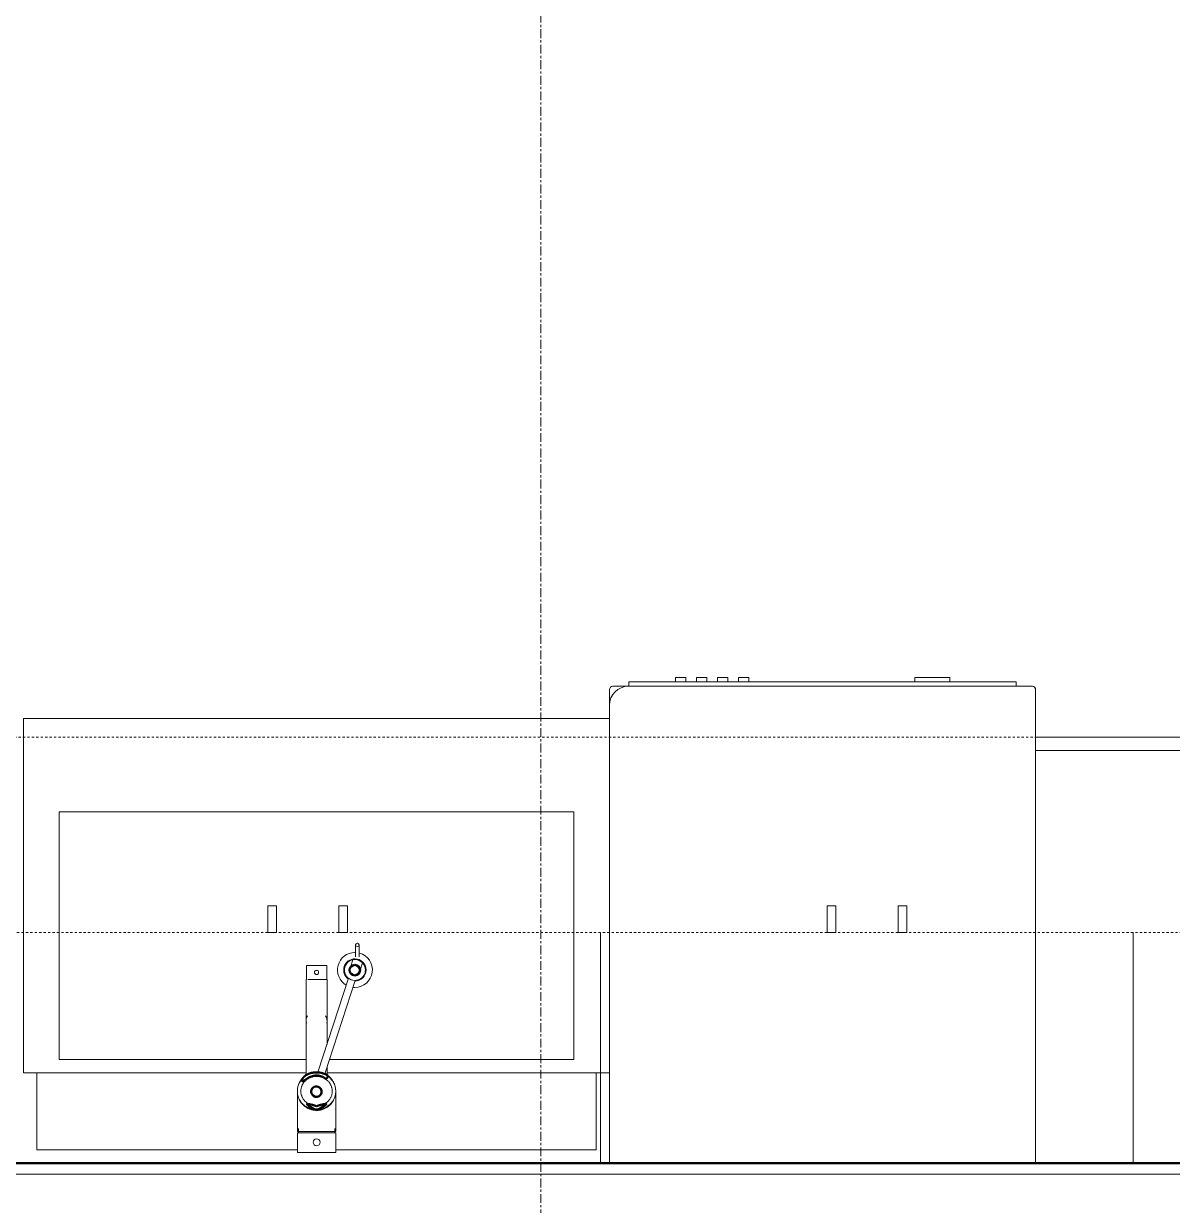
# Model space of a CAD drawing. Header units: inches. Extents: x -4266 to -1814, y 9706 to 12441.
# Drawn here: x -2856.5 to -2791.7, y 10648 to 10714.6 of the extents above; entities that cross this region are included whole.
import ezdxf

# ---------------------------------------------------------------- set-up
doc = ezdxf.new("R2010")
doc.units = ezdxf.units.IN
doc.header["$MEASUREMENT"] = 0
doc.linetypes.add('Dash', pattern=[0.25, 0.125, -0.125])
doc.linetypes.add('Grid Line 1_2_', pattern=[0.875, 0.5, -0.125, 0.125, -0.125])
for name, color, linetype, lineweight in [('A-GENM-2', 7, 'Continuous', 9), ('A-GENM-3', 250, 'Continuous', 50), ('A-WALL-3', 250, 'Continuous', 50), ('A-WALL-4', 10, 'Continuous', 13), ('P-SANR-FIXT-2', 7, 'Continuous', 9), ('Q-CASE-2', 7, 'Continuous', 9), ('Q-CASE-4', 7, 'Dash', 9), ('Q-CASE-HDLN-1', 7, 'Dash', 9), ('Q-SPCQ-2', 7, 'Continuous', 9), ('S-GRID-1', 1, 'Grid Line 1_2_', 9)]:
    doc.layers.add(name, color=color, linetype=linetype, lineweight=lineweight)

msp = doc.modelspace()

# ---------------------------------------------------------------- linework, layer by layer
at = {"layer": 'A-GENM-2'}
for p, q in [((-2837.74903, 10662.71477), (-2837.74903, 10662.04963)), ((-2837.55218, 10662.04963), (-2837.55218, 10662.71477)), ((-2840.52101, 10661.55766), (-2840.52101, 10660.77026)), ((-2840.52101, 10661.55766), (-2839.37927, 10661.55766)), ((-2839.37927, 10660.77026), (-2839.37927, 10661.55766)), ((-2838.04038, 10661.45903), (-2837.907, 10661.88165)), ((-2837.35795, 10661.70455), (-2837.49024, 10661.2854)), ((-2837.49024, 10661.2854), (-2837.54214, 10661.30178)), ((-2840.54069, 10660.77026), (-2840.54069, 10655.37091)), ((-2840.54069, 10660.77026), (-2840.52057, 10660.77026)), ((-2840.44696, 10660.77026), (-2840.36772, 10660.77026)), ((-2840.3551, 10660.77026), (-2840.24542, 10660.77026)), ((-2840.23611, 10660.77026), (-2840.10299, 10660.77026)), ((-2840.10323, 10660.77026), (-2840.23557, 10660.77026)), ((-2840.098, 10660.77026), (-2839.80228, 10660.77026)), ((-2839.80239, 10660.77026), (-2840.09789, 10660.77026)), ((-2838.14866, 10660.83791), (-2839.86907, 10655.54305)), ((-2839.79729, 10660.77026), (-2839.66416, 10660.77026)), ((-2839.66471, 10660.77026), (-2839.79705, 10660.77026)), ((-2839.65486, 10660.77026), (-2839.54518, 10660.77026)), ((-2839.53256, 10660.77026), (-2839.35959, 10660.77026)), ((-2839.4881, 10655.44152), (-2837.77491, 10660.71416)), ((-2839.35959, 10657.10282), (-2839.35959, 10660.77026)), ((-2840.54069, 10659.36298), (-2840.54069, 10658.44585)), ((-2839.35959, 10658.44585), (-2839.35959, 10659.36298)), ((-2839.35959, 10655.37091), (-2839.35959, 10655.83702)), ((-2841.03282, 10654.43384), (-2841.03282, 10652.20727)), ((-2838.86746, 10652.20727), (-2838.86746, 10654.47104)), ((-2838.86746, 10652.20727), (-2841.03282, 10652.20727)), ((-2840.97376, 10652.36961), (-2840.97376, 10652.12911)), ((-2838.92652, 10652.12911), (-2838.92652, 10652.36961)), ((-2841.03282, 10652.12911), (-2841.03282, 10651.02616)), ((-2841.03282, 10652.12911), (-2838.86746, 10652.12911)), ((-2838.86746, 10651.02616), (-2838.86746, 10652.12911)), ((-2838.86746, 10651.02616), (-2841.03282, 10651.02616))]:
    msp.add_line(p, q, dxfattribs=at)
at = {"layer": 'A-GENM-2', "flags": 128}
for points in [[(-2839.95014, 10655.54148), (-2839.99322, 10655.54067), (-2840.03624, 10655.53822), (-2840.07912, 10655.53415), (-2840.1218, 10655.52847), (-2840.16421, 10655.52117), (-2840.20629, 10655.51227), (-2840.24797, 10655.50179), (-2840.28918, 10655.48974), (-2840.32987, 10655.47613), (-2840.36996, 10655.46099), (-2840.4094, 10655.44433), (-2840.44812, 10655.4262), (-2840.45701, 10655.42177)], [(-2839.95014, 10655.55372), (-2839.99344, 10655.55286), (-2840.03666, 10655.55026), (-2840.07975, 10655.54594), (-2840.12263, 10655.53989), (-2840.16523, 10655.53214), (-2840.20749, 10655.52269), (-2840.24934, 10655.51156), (-2840.29071, 10655.49876), (-2840.33154, 10655.48432), (-2840.37175, 10655.46826)], [(-2839.95014, 10655.55372), (-2839.99344, 10655.55286), (-2840.03666, 10655.55026), (-2840.07975, 10655.54594), (-2840.12263, 10655.53989), (-2840.16523, 10655.53214), (-2840.20749, 10655.52269), (-2840.24934, 10655.51156), (-2840.29071, 10655.49876), (-2840.33154, 10655.48432), (-2840.37175, 10655.46826)], [(-2839.95014, 10655.55372), (-2839.99344, 10655.55286), (-2840.03666, 10655.55026), (-2840.07975, 10655.54594), (-2840.12263, 10655.53989), (-2840.16523, 10655.53214), (-2840.20749, 10655.52269), (-2840.24934, 10655.51156), (-2840.29071, 10655.49876), (-2840.33154, 10655.48432), (-2840.37175, 10655.46826)], [(-2839.95014, 10655.55372), (-2839.99344, 10655.55286), (-2840.03666, 10655.55026), (-2840.07975, 10655.54594), (-2840.12263, 10655.53989), (-2840.16523, 10655.53214), (-2840.20749, 10655.52269), (-2840.24934, 10655.51156), (-2840.29071, 10655.49876), (-2840.33154, 10655.48432), (-2840.37175, 10655.46826)], [(-2839.95014, 10655.55372), (-2839.99344, 10655.55286), (-2840.03666, 10655.55026), (-2840.07975, 10655.54594), (-2840.12263, 10655.53989), (-2840.16523, 10655.53214), (-2840.20749, 10655.52269), (-2840.24934, 10655.51156), (-2840.29071, 10655.49876), (-2840.33154, 10655.48432), (-2840.37175, 10655.46826)], [(-2839.95014, 10655.55372), (-2839.99344, 10655.55286), (-2840.03666, 10655.55026), (-2840.07975, 10655.54594), (-2840.12263, 10655.53989), (-2840.16523, 10655.53214), (-2840.20749, 10655.52269), (-2840.24934, 10655.51156), (-2840.29071, 10655.49876), (-2840.33154, 10655.48432), (-2840.37175, 10655.46826)], [(-2839.50709, 10655.45892), (-2839.54695, 10655.47585), (-2839.58746, 10655.49117), (-2839.62854, 10655.50486), (-2839.67014, 10655.51689), (-2839.71218, 10655.52725), (-2839.75461, 10655.53592), (-2839.79735, 10655.54289), (-2839.84034, 10655.54814), (-2839.8835, 10655.55167), (-2839.92676, 10655.55347), (-2839.95014, 10655.55372)], [(-2839.50709, 10655.45892), (-2839.54695, 10655.47585), (-2839.58746, 10655.49117), (-2839.62854, 10655.50486), (-2839.67014, 10655.51689), (-2839.71218, 10655.52725), (-2839.75461, 10655.53592), (-2839.79735, 10655.54289), (-2839.84034, 10655.54814), (-2839.8835, 10655.55167), (-2839.92676, 10655.55347), (-2839.95014, 10655.55372)], [(-2839.50709, 10655.45892), (-2839.54695, 10655.47585), (-2839.58746, 10655.49117), (-2839.62854, 10655.50486), (-2839.67014, 10655.51689), (-2839.71218, 10655.52725), (-2839.75461, 10655.53592), (-2839.79735, 10655.54289), (-2839.84034, 10655.54814), (-2839.8835, 10655.55167), (-2839.92676, 10655.55347), (-2839.95014, 10655.55372)], [(-2839.50709, 10655.45892), (-2839.54695, 10655.47585), (-2839.58746, 10655.49117), (-2839.62854, 10655.50486), (-2839.67014, 10655.51689), (-2839.71218, 10655.52725), (-2839.75461, 10655.53592), (-2839.79735, 10655.54289), (-2839.84034, 10655.54814), (-2839.8835, 10655.55167), (-2839.92676, 10655.55347), (-2839.95014, 10655.55372)], [(-2839.50709, 10655.45892), (-2839.54695, 10655.47585), (-2839.58746, 10655.49117), (-2839.62854, 10655.50486), (-2839.67014, 10655.51689), (-2839.71218, 10655.52725), (-2839.75461, 10655.53592), (-2839.79735, 10655.54289), (-2839.84034, 10655.54814), (-2839.8835, 10655.55167), (-2839.92676, 10655.55347), (-2839.95014, 10655.55372)], [(-2839.50709, 10655.45892), (-2839.54695, 10655.47585), (-2839.58746, 10655.49117), (-2839.62854, 10655.50486), (-2839.67014, 10655.51689), (-2839.71218, 10655.52725), (-2839.75461, 10655.53592), (-2839.79735, 10655.54289), (-2839.84034, 10655.54814), (-2839.8835, 10655.55167), (-2839.92676, 10655.55347), (-2839.95014, 10655.55372)], [(-2839.44312, 10655.42169), (-2839.48166, 10655.44018), (-2839.52093, 10655.45718), (-2839.56087, 10655.47268), (-2839.60143, 10655.48666), (-2839.64252, 10655.49908), (-2839.6841, 10655.50994), (-2839.72609, 10655.51921), (-2839.76843, 10655.52689), (-2839.81105, 10655.53296), (-2839.85389, 10655.53741), (-2839.89688, 10655.54024), (-2839.93995, 10655.54144), (-2839.95014, 10655.54148)], [(-2840.75449, 10655.15992), (-2840.78284, 10655.12878), (-2840.80987, 10655.09657), (-2840.83553, 10655.06335), (-2840.85978, 10655.02916), (-2840.88258, 10654.99406), (-2840.90389, 10654.95811), (-2840.92368, 10654.92135), (-2840.9419, 10654.88386), (-2840.95853, 10654.8457), (-2840.97354, 10654.80691), (-2840.98691, 10654.76757), (-2840.9986, 10654.72774), (-2841.0086, 10654.68749), (-2841.0169, 10654.64688), (-2841.02347, 10654.60598), (-2841.02831, 10654.56486), (-2841.03141, 10654.52358), (-2841.03275, 10654.48222), (-2841.03282, 10654.47104)], [(-2840.69602, 10655.25581), (-2840.7268, 10655.22535), (-2840.75635, 10655.19369), (-2840.7846, 10655.16087), (-2840.81152, 10655.12695), (-2840.83706, 10655.09198), (-2840.86118, 10655.05602), (-2840.88384, 10655.01912), (-2840.90502, 10654.98134), (-2840.92466, 10654.94275), (-2840.94274, 10654.9034), (-2840.95924, 10654.86336)], [(-2840.69602, 10655.25581), (-2840.7268, 10655.22535), (-2840.75635, 10655.19369), (-2840.7846, 10655.16087), (-2840.81152, 10655.12695), (-2840.83706, 10655.09198), (-2840.86118, 10655.05602), (-2840.88384, 10655.01912), (-2840.90502, 10654.98134), (-2840.92466, 10654.94275), (-2840.94274, 10654.9034), (-2840.95924, 10654.86336)], [(-2840.69602, 10655.25581), (-2840.7268, 10655.22535), (-2840.75635, 10655.19369), (-2840.7846, 10655.16087), (-2840.81152, 10655.12695), (-2840.83706, 10655.09198), (-2840.86118, 10655.05602), (-2840.88384, 10655.01912), (-2840.90502, 10654.98134), (-2840.92466, 10654.94275), (-2840.94274, 10654.9034), (-2840.95924, 10654.86336)], [(-2840.69602, 10655.25581), (-2840.7268, 10655.22535), (-2840.75635, 10655.19369), (-2840.7846, 10655.16087), (-2840.81152, 10655.12695), (-2840.83706, 10655.09198), (-2840.86118, 10655.05602), (-2840.88384, 10655.01912), (-2840.90502, 10654.98134), (-2840.92466, 10654.94275), (-2840.94274, 10654.9034), (-2840.95924, 10654.86336)], [(-2840.69602, 10655.25581), (-2840.7268, 10655.22535), (-2840.75635, 10655.19369), (-2840.7846, 10655.16087), (-2840.81152, 10655.12695), (-2840.83706, 10655.09198), (-2840.86118, 10655.05602), (-2840.88384, 10655.01912), (-2840.90502, 10654.98134), (-2840.92466, 10654.94275), (-2840.94274, 10654.9034), (-2840.95924, 10654.86336)], [(-2840.69602, 10655.25581), (-2840.7268, 10655.22535), (-2840.75635, 10655.19369), (-2840.7846, 10655.16087), (-2840.81152, 10655.12695), (-2840.83706, 10655.09198), (-2840.86118, 10655.05602), (-2840.88384, 10655.01912), (-2840.90502, 10654.98134), (-2840.92466, 10654.94275), (-2840.94274, 10654.9034), (-2840.95924, 10654.86336)], [(-2840.83597, 10654.47104), (-2840.83527, 10654.5041), (-2840.83317, 10654.5371), (-2840.82968, 10654.57), (-2840.8248, 10654.60275), (-2840.81853, 10654.6353), (-2840.8109, 10654.6676), (-2840.80189, 10654.69959), (-2840.79154, 10654.73123), (-2840.77985, 10654.76248), (-2840.76684, 10654.79327), (-2840.75254, 10654.82357), (-2840.73695, 10654.85332), (-2840.7201, 10654.88247), (-2840.70202, 10654.91099), (-2840.68274, 10654.93882), (-2840.66228, 10654.96592), (-2840.64067, 10654.99224), (-2840.61795, 10655.01775), (-2840.59415, 10655.0424), (-2840.5693, 10655.06614), (-2840.54345, 10655.08895), (-2840.51664, 10655.11077), (-2840.48891, 10655.13158), (-2840.4603, 10655.15134), (-2840.43085, 10655.17001), (-2840.40062, 10655.18756), (-2840.36966, 10655.20397), (-2840.338, 10655.21921), (-2840.30571, 10655.23324), (-2840.27283, 10655.24605), (-2840.23942, 10655.2576), (-2840.20554, 10655.2679), (-2840.17124, 10655.2769), (-2840.13657, 10655.2846), (-2840.10159, 10655.29099), (-2840.06636, 10655.29605), (-2840.03094, 10655.29978), (-2839.99539, 10655.30216), (-2839.95976, 10655.3032), (-2839.95014, 10655.30325)], [(-2840.41129, 10655.4506), (-2840.4501, 10655.43137), (-2840.4881, 10655.41061), (-2840.52524, 10655.38835), (-2840.56147, 10655.36462)], [(-2840.41129, 10655.4506), (-2840.4501, 10655.43137), (-2840.4881, 10655.41061), (-2840.52524, 10655.38835), (-2840.56147, 10655.36462)], [(-2840.41129, 10655.4506), (-2840.4501, 10655.43137), (-2840.4881, 10655.41061), (-2840.52524, 10655.38835), (-2840.56147, 10655.36462)], [(-2840.41129, 10655.4506), (-2840.4501, 10655.43137), (-2840.4881, 10655.41061), (-2840.52524, 10655.38835), (-2840.56147, 10655.36462)], [(-2840.41129, 10655.4506), (-2840.4501, 10655.43137), (-2840.4881, 10655.41061), (-2840.52524, 10655.38835), (-2840.56147, 10655.36462)], [(-2840.41129, 10655.4506), (-2840.4501, 10655.43137), (-2840.4881, 10655.41061), (-2840.52524, 10655.38835), (-2840.56147, 10655.36462)], [(-2840.36864, 10655.24587), (-2840.33697, 10655.26106), (-2840.30465, 10655.27505), (-2840.27176, 10655.28782), (-2840.23834, 10655.29934), (-2840.20444, 10655.30959), (-2840.17012, 10655.31855), (-2840.13544, 10655.32621), (-2840.10045, 10655.33256), (-2840.06522, 10655.33758), (-2840.02979, 10655.34126), (-2839.99424, 10655.3436), (-2839.95861, 10655.34459), (-2839.95014, 10655.34463)], [(-2839.95014, 10655.34463), (-2839.9145, 10655.34396), (-2839.87892, 10655.34194), (-2839.84346, 10655.33857), (-2839.80818, 10655.33387), (-2839.77313, 10655.32784), (-2839.73837, 10655.32049), (-2839.70396, 10655.31184), (-2839.66996, 10655.30189), (-2839.63641, 10655.29067), (-2839.60339, 10655.2782), (-2839.57093, 10655.2645), (-2839.5391, 10655.24958), (-2839.50794, 10655.23349), (-2839.47751, 10655.21624), (-2839.45352, 10655.2015)], [(-2839.95014, 10655.30325), (-2839.9145, 10655.30257), (-2839.87892, 10655.30055), (-2839.84346, 10655.29719), (-2839.80818, 10655.29249), (-2839.77313, 10655.28646), (-2839.73837, 10655.27911), (-2839.70396, 10655.27045), (-2839.66996, 10655.26051), (-2839.63641, 10655.24929), (-2839.60339, 10655.23682), (-2839.57093, 10655.22311), (-2839.5391, 10655.2082), (-2839.50794, 10655.19211), (-2839.47751, 10655.17486), (-2839.44785, 10655.15648), (-2839.41901, 10655.13702), (-2839.39103, 10655.11649), (-2839.36397, 10655.09493), (-2839.33786, 10655.07239), (-2839.31274, 10655.0489), (-2839.28865, 10655.02449), (-2839.26564, 10654.99921), (-2839.24372, 10654.9731), (-2839.22295, 10654.94621), (-2839.20334, 10654.91857), (-2839.18494, 10654.89023), (-2839.16776, 10654.86125), (-2839.15183, 10654.83165), (-2839.13717, 10654.8015), (-2839.12381, 10654.77084), (-2839.11176, 10654.73971), (-2839.10105, 10654.70817), (-2839.09168, 10654.67626), (-2839.08367, 10654.64404), (-2839.07704, 10654.61156), (-2839.07178, 10654.57886), (-2839.06791, 10654.54599), (-2839.06544, 10654.51301), (-2839.06436, 10654.47997), (-2839.06431, 10654.47104)], [(-2838.86746, 10654.47104), (-2838.86834, 10654.51242), (-2838.87096, 10654.55373), (-2838.87533, 10654.5949), (-2838.88144, 10654.63587), (-2838.88927, 10654.67656), (-2838.89881, 10654.71692), (-2838.91005, 10654.75687), (-2838.92297, 10654.79634), (-2838.93754, 10654.83529), (-2838.95373, 10654.87363), (-2838.97153, 10654.91131), (-2838.99089, 10654.94826), (-2839.01179, 10654.98444), (-2839.0342, 10655.01977), (-2839.05806, 10655.05421), (-2839.08335, 10655.0877), (-2839.11001, 10655.12019), (-2839.13801, 10655.15162), (-2839.1673, 10655.18195), (-2839.19783, 10655.21113), (-2839.22955, 10655.23912), (-2839.26241, 10655.26586), (-2839.29635, 10655.29133), (-2839.33132, 10655.31548)], [(-2838.90133, 10654.20235), (-2838.89143, 10654.24451), (-2838.88322, 10654.28703), (-2838.87671, 10654.32984), (-2838.87192, 10654.37288), (-2838.86886, 10654.41607), (-2838.86753, 10654.45936), (-2838.86792, 10654.50266), (-2838.87005, 10654.54591), (-2838.87391, 10654.58904), (-2838.87949, 10654.63199), (-2838.88678, 10654.67467), (-2838.89578, 10654.71703), (-2838.90646, 10654.759), (-2838.91881, 10654.8005), (-2838.93281, 10654.84148), (-2838.94843, 10654.88187), (-2838.96566, 10654.9216), (-2838.98447, 10654.96061), (-2839.00482, 10654.99883), (-2839.02668, 10655.03621), (-2839.05002, 10655.07269), (-2839.0748, 10655.1082), (-2839.10098, 10655.1427), (-2839.12852, 10655.17612), (-2839.15737, 10655.20841), (-2839.18749, 10655.23952), (-2839.21883, 10655.2694), (-2839.25134, 10655.29801), (-2839.28497, 10655.32529)], [(-2838.93281, 10654.84148), (-2838.94843, 10654.88187), (-2838.96566, 10654.9216), (-2838.98447, 10654.96061), (-2839.00482, 10654.99883), (-2839.02668, 10655.03621), (-2839.05002, 10655.07269), (-2839.0748, 10655.1082), (-2839.10098, 10655.1427), (-2839.12852, 10655.17612), (-2839.15737, 10655.20841), (-2839.18749, 10655.23952), (-2839.21883, 10655.2694), (-2839.25134, 10655.29801), (-2839.28497, 10655.32529)], [(-2838.93281, 10654.84148), (-2838.94843, 10654.88187), (-2838.96566, 10654.9216), (-2838.98447, 10654.96061), (-2839.00482, 10654.99883), (-2839.02668, 10655.03621), (-2839.05002, 10655.07269), (-2839.0748, 10655.1082), (-2839.10098, 10655.1427), (-2839.12852, 10655.17612), (-2839.15737, 10655.20841), (-2839.18749, 10655.23952), (-2839.21883, 10655.2694), (-2839.25134, 10655.29801), (-2839.28497, 10655.32529)], [(-2838.93281, 10654.84148), (-2838.94843, 10654.88187), (-2838.96566, 10654.9216), (-2838.98447, 10654.96061), (-2839.00482, 10654.99883), (-2839.02668, 10655.03621), (-2839.05002, 10655.07269), (-2839.0748, 10655.1082), (-2839.10098, 10655.1427), (-2839.12852, 10655.17612), (-2839.15737, 10655.20841), (-2839.18749, 10655.23952), (-2839.21883, 10655.2694), (-2839.25134, 10655.29801), (-2839.28497, 10655.32529)], [(-2838.93281, 10654.84148), (-2838.94843, 10654.88187), (-2838.96566, 10654.9216), (-2838.98447, 10654.96061), (-2839.00482, 10654.99883), (-2839.02668, 10655.03621), (-2839.05002, 10655.07269), (-2839.0748, 10655.1082), (-2839.10098, 10655.1427), (-2839.12852, 10655.17612), (-2839.15737, 10655.20841), (-2839.18749, 10655.23952), (-2839.21883, 10655.2694), (-2839.25134, 10655.29801), (-2839.28497, 10655.32529)], [(-2838.93281, 10654.84148), (-2838.94843, 10654.88187), (-2838.96566, 10654.9216), (-2838.98447, 10654.96061), (-2839.00482, 10654.99883), (-2839.02668, 10655.03621), (-2839.05002, 10655.07269), (-2839.0748, 10655.1082), (-2839.10098, 10655.1427), (-2839.12852, 10655.17612), (-2839.15737, 10655.20841), (-2839.18749, 10655.23952), (-2839.21883, 10655.2694), (-2839.25134, 10655.29801), (-2839.28497, 10655.32529)], [(-2841.03282, 10654.47104), (-2841.03194, 10654.42967), (-2841.02932, 10654.38836), (-2841.02495, 10654.34719), (-2841.01884, 10654.30622), (-2841.01101, 10654.26553), (-2841.00147, 10654.22517), (-2840.99023, 10654.18522), (-2840.97731, 10654.14575), (-2840.96274, 10654.1068), (-2840.94655, 10654.06846), (-2840.92875, 10654.03078), (-2840.90939, 10653.99383), (-2840.88848, 10653.95765), (-2840.86608, 10653.92232), (-2840.84222, 10653.88788), (-2840.81693, 10653.85439), (-2840.79027, 10653.8219), (-2840.76227, 10653.79047), (-2840.73298, 10653.76014), (-2840.70245, 10653.73096), (-2840.67073, 10653.70297), (-2840.63787, 10653.67623), (-2840.60393, 10653.65076), (-2840.56896, 10653.62661), (-2840.53301, 10653.60381), (-2840.49615, 10653.58241), (-2840.45843, 10653.56242), (-2840.41992, 10653.54389), (-2840.38067, 10653.52683), (-2840.34075, 10653.51128), (-2840.30022, 10653.49726), (-2840.25914, 10653.48478), (-2840.21758, 10653.47387), (-2840.1756, 10653.46455), (-2840.13327, 10653.45682), (-2840.09066, 10653.45069), (-2840.04783, 10653.44619), (-2840.00484, 10653.44331), (-2839.96177, 10653.44205), (-2839.95014, 10653.44199)], [(-2840.97412, 10654.82269), (-2840.98736, 10654.78146), (-2840.99895, 10654.73974), (-2841.00885, 10654.69758), (-2841.01706, 10654.65506), (-2841.02357, 10654.61225), (-2841.02836, 10654.56921), (-2841.03142, 10654.52602), (-2841.03275, 10654.48273), (-2841.03236, 10654.43943), (-2841.03023, 10654.39618), (-2841.02637, 10654.35305), (-2841.02079, 10654.3101), (-2841.0135, 10654.26742), (-2841.0045, 10654.22506), (-2840.99382, 10654.18309)], [(-2840.98736, 10654.78146), (-2840.99895, 10654.73974), (-2841.00885, 10654.69758), (-2841.01706, 10654.65506), (-2841.02357, 10654.61225), (-2841.02836, 10654.56921), (-2841.03142, 10654.52602), (-2841.03275, 10654.48273), (-2841.03236, 10654.43943), (-2841.03023, 10654.39618), (-2841.02637, 10654.35305), (-2841.02079, 10654.3101), (-2841.0135, 10654.26742), (-2841.0045, 10654.22506), (-2840.99382, 10654.18309)], [(-2840.98736, 10654.78146), (-2840.99895, 10654.73974), (-2841.00885, 10654.69758), (-2841.01706, 10654.65506), (-2841.02357, 10654.61225), (-2841.02836, 10654.56921), (-2841.03142, 10654.52602), (-2841.03275, 10654.48273), (-2841.03236, 10654.43943), (-2841.03023, 10654.39618), (-2841.02637, 10654.35305), (-2841.02079, 10654.3101), (-2841.0135, 10654.26742), (-2841.0045, 10654.22506), (-2840.99382, 10654.18309)], [(-2840.98736, 10654.78146), (-2840.99895, 10654.73974), (-2841.00885, 10654.69758), (-2841.01706, 10654.65506), (-2841.02357, 10654.61225), (-2841.02836, 10654.56921), (-2841.03142, 10654.52602), (-2841.03275, 10654.48273), (-2841.03236, 10654.43943), (-2841.03023, 10654.39618), (-2841.02637, 10654.35305), (-2841.02079, 10654.3101), (-2841.0135, 10654.26742), (-2841.0045, 10654.22506), (-2840.99382, 10654.18309)], [(-2840.98736, 10654.78146), (-2840.99895, 10654.73974), (-2841.00885, 10654.69758), (-2841.01706, 10654.65506), (-2841.02357, 10654.61225), (-2841.02836, 10654.56921), (-2841.03142, 10654.52602), (-2841.03275, 10654.48273), (-2841.03236, 10654.43943), (-2841.03023, 10654.39618), (-2841.02637, 10654.35305), (-2841.02079, 10654.3101), (-2841.0135, 10654.26742), (-2841.0045, 10654.22506), (-2840.99382, 10654.18309)], [(-2840.98736, 10654.78146), (-2840.99895, 10654.73974), (-2841.00885, 10654.69758), (-2841.01706, 10654.65506), (-2841.02357, 10654.61225), (-2841.02836, 10654.56921), (-2841.03142, 10654.52602), (-2841.03275, 10654.48273), (-2841.03236, 10654.43943), (-2841.03023, 10654.39618), (-2841.02637, 10654.35305), (-2841.02079, 10654.3101), (-2841.0135, 10654.26742), (-2841.0045, 10654.22506), (-2840.99382, 10654.18309)], [(-2839.95014, 10653.63884), (-2839.98578, 10653.63952), (-2840.02136, 10653.64154), (-2840.05682, 10653.6449), (-2840.0921, 10653.6496), (-2840.12715, 10653.65563), (-2840.16191, 10653.66298), (-2840.19632, 10653.67164), (-2840.23032, 10653.68158), (-2840.26386, 10653.6928), (-2840.29689, 10653.70527), (-2840.32935, 10653.71898), (-2840.36118, 10653.73389), (-2840.39234, 10653.74998), (-2840.42277, 10653.76723), (-2840.45243, 10653.78561), (-2840.48127, 10653.80507), (-2840.50925, 10653.8256), (-2840.53631, 10653.84716), (-2840.56242, 10653.8697), (-2840.58754, 10653.89319), (-2840.61163, 10653.9176), (-2840.63464, 10653.94288), (-2840.65655, 10653.96899), (-2840.67733, 10653.99588), (-2840.69693, 10654.02352), (-2840.71534, 10654.05185), (-2840.73252, 10654.08084), (-2840.74845, 10654.11044), (-2840.76311, 10654.14059), (-2840.77647, 10654.17125), (-2840.78852, 10654.20238), (-2840.79923, 10654.23392), (-2840.8086, 10654.26583), (-2840.81661, 10654.29805), (-2840.82324, 10654.33053), (-2840.8285, 10654.36323), (-2840.83237, 10654.3961), (-2840.83484, 10654.42908), (-2840.83592, 10654.46212), (-2840.83597, 10654.47104)], [(-2839.95014, 10653.44199), (-2839.90706, 10653.44281), (-2839.86404, 10653.44525), (-2839.82116, 10653.44932), (-2839.77848, 10653.455), (-2839.73607, 10653.4623), (-2839.69399, 10653.4712), (-2839.65231, 10653.48168), (-2839.6111, 10653.49374), (-2839.57041, 10653.50734), (-2839.53032, 10653.52249), (-2839.49088, 10653.53914), (-2839.45216, 10653.55728), (-2839.41423, 10653.57687), (-2839.37713, 10653.5979), (-2839.34093, 10653.62032), (-2839.30569, 10653.64411), (-2839.27147, 10653.66922), (-2839.23831, 10653.69563), (-2839.20628, 10653.72328), (-2839.17542, 10653.75215), (-2839.14579, 10653.78217), (-2839.11744, 10653.81331), (-2839.09041, 10653.84552), (-2839.06475, 10653.87874), (-2839.0405, 10653.91293), (-2839.0177, 10653.94803), (-2838.99639, 10653.98398), (-2838.9766, 10654.02074), (-2838.95838, 10654.05823), (-2838.94175, 10654.09639), (-2838.92674, 10654.13518), (-2838.91337, 10654.17452), (-2838.90168, 10654.21435), (-2838.89168, 10654.2546), (-2838.88338, 10654.29521), (-2838.87681, 10654.33611), (-2838.87197, 10654.37723), (-2838.86887, 10654.41851), (-2838.86753, 10654.45987), (-2838.86746, 10654.47104)], [(-2839.06431, 10654.47104), (-2839.06501, 10654.43799), (-2839.06711, 10654.40499), (-2839.0706, 10654.37209), (-2839.07548, 10654.33934), (-2839.08175, 10654.30679), (-2839.08938, 10654.27449), (-2839.09839, 10654.2425), (-2839.10874, 10654.21086), (-2839.12043, 10654.17961), (-2839.13343, 10654.14882), (-2839.14774, 10654.11852), (-2839.16333, 10654.08877), (-2839.18018, 10654.05962), (-2839.19826, 10654.0311), (-2839.21754, 10654.00327), (-2839.238, 10653.97617), (-2839.25961, 10653.94985), (-2839.28233, 10653.92434), (-2839.30613, 10653.89969), (-2839.33098, 10653.87595), (-2839.35682, 10653.85314), (-2839.38364, 10653.83132), (-2839.41137, 10653.81051), (-2839.43998, 10653.79075), (-2839.46942, 10653.77208), (-2839.49965, 10653.75453), (-2839.53062, 10653.73812), (-2839.56228, 10653.72288), (-2839.59457, 10653.70885), (-2839.62745, 10653.69604), (-2839.66086, 10653.68449), (-2839.69474, 10653.67419), (-2839.72904, 10653.66519), (-2839.76371, 10653.65749), (-2839.79869, 10653.6511), (-2839.83392, 10653.64604), (-2839.86934, 10653.64231), (-2839.90489, 10653.63993), (-2839.94052, 10653.63889), (-2839.95014, 10653.63884)], [(-2838.90133, 10654.20235), (-2838.89143, 10654.24451), (-2838.88322, 10654.28703), (-2838.87671, 10654.32984), (-2838.87192, 10654.37288), (-2838.86886, 10654.41607), (-2838.86753, 10654.45936), (-2838.86792, 10654.50266), (-2838.87005, 10654.54591), (-2838.87391, 10654.58904), (-2838.87949, 10654.63199), (-2838.88678, 10654.67467), (-2838.89578, 10654.71703), (-2838.90646, 10654.759), (-2838.91881, 10654.8005)], [(-2838.90133, 10654.20235), (-2838.89143, 10654.24451), (-2838.88322, 10654.28703), (-2838.87671, 10654.32984), (-2838.87192, 10654.37288), (-2838.86886, 10654.41607), (-2838.86753, 10654.45936), (-2838.86792, 10654.50266), (-2838.87005, 10654.54591), (-2838.87391, 10654.58904), (-2838.87949, 10654.63199), (-2838.88678, 10654.67467), (-2838.89578, 10654.71703), (-2838.90646, 10654.759), (-2838.91881, 10654.8005)], [(-2838.90133, 10654.20235), (-2838.89143, 10654.24451), (-2838.88322, 10654.28703), (-2838.87671, 10654.32984), (-2838.87192, 10654.37288), (-2838.86886, 10654.41607), (-2838.86753, 10654.45936), (-2838.86792, 10654.50266), (-2838.87005, 10654.54591), (-2838.87391, 10654.58904), (-2838.87949, 10654.63199), (-2838.88678, 10654.67467), (-2838.89578, 10654.71703), (-2838.90646, 10654.759), (-2838.91881, 10654.8005)], [(-2838.90133, 10654.20235), (-2838.89143, 10654.24451), (-2838.88322, 10654.28703), (-2838.87671, 10654.32984), (-2838.87192, 10654.37288), (-2838.86886, 10654.41607), (-2838.86753, 10654.45936), (-2838.86792, 10654.50266), (-2838.87005, 10654.54591), (-2838.87391, 10654.58904), (-2838.87949, 10654.63199), (-2838.88678, 10654.67467), (-2838.89578, 10654.71703), (-2838.90646, 10654.759), (-2838.91881, 10654.8005)], [(-2838.90133, 10654.20235), (-2838.89143, 10654.24451), (-2838.88322, 10654.28703), (-2838.87671, 10654.32984), (-2838.87192, 10654.37288), (-2838.86886, 10654.41607), (-2838.86753, 10654.45936), (-2838.86792, 10654.50266), (-2838.87005, 10654.54591), (-2838.87391, 10654.58904), (-2838.87949, 10654.63199), (-2838.88678, 10654.67467), (-2838.89578, 10654.71703), (-2838.90646, 10654.759), (-2838.91881, 10654.8005)], [(-2840.98147, 10654.14159), (-2840.96747, 10654.10061), (-2840.95184, 10654.06022), (-2840.93462, 10654.02049), (-2840.91581, 10653.98148), (-2840.89546, 10653.94326), (-2840.8736, 10653.90588), (-2840.85026, 10653.8694), (-2840.82548, 10653.83389), (-2840.7993, 10653.79939), (-2840.77176, 10653.76597), (-2840.74291, 10653.73368), (-2840.71279, 10653.70257), (-2840.68145, 10653.67269), (-2840.64894, 10653.64408), (-2840.61531, 10653.6168), (-2840.58062, 10653.59088), (-2840.54491, 10653.56637), (-2840.50826, 10653.54331), (-2840.47072, 10653.52173), (-2840.43234, 10653.50168), (-2840.39319, 10653.48317), (-2840.35333, 10653.46624), (-2840.31282, 10653.45092), (-2840.27174, 10653.43723), (-2840.23014, 10653.4252), (-2840.18809, 10653.41484), (-2840.14567, 10653.40617), (-2840.10293, 10653.3992), (-2840.05994, 10653.39395), (-2840.01678, 10653.39042), (-2839.97352, 10653.38862), (-2839.95014, 10653.38837)], [(-2840.96747, 10654.10061), (-2840.95184, 10654.06022), (-2840.93462, 10654.02049), (-2840.91581, 10653.98148), (-2840.89546, 10653.94326), (-2840.8736, 10653.90588), (-2840.85026, 10653.8694), (-2840.82548, 10653.83389), (-2840.7993, 10653.79939), (-2840.77176, 10653.76597), (-2840.74291, 10653.73368), (-2840.71279, 10653.70257), (-2840.68145, 10653.67269), (-2840.64894, 10653.64408), (-2840.61531, 10653.6168)], [(-2840.96747, 10654.10061), (-2840.95184, 10654.06022), (-2840.93462, 10654.02049), (-2840.91581, 10653.98148), (-2840.89546, 10653.94326), (-2840.8736, 10653.90588), (-2840.85026, 10653.8694), (-2840.82548, 10653.83389), (-2840.7993, 10653.79939), (-2840.77176, 10653.76597), (-2840.74291, 10653.73368), (-2840.71279, 10653.70257), (-2840.68145, 10653.67269), (-2840.64894, 10653.64408), (-2840.61531, 10653.6168)], [(-2840.96747, 10654.10061), (-2840.95184, 10654.06022), (-2840.93462, 10654.02049), (-2840.91581, 10653.98148), (-2840.89546, 10653.94326), (-2840.8736, 10653.90588), (-2840.85026, 10653.8694), (-2840.82548, 10653.83389), (-2840.7993, 10653.79939), (-2840.77176, 10653.76597), (-2840.74291, 10653.73368), (-2840.71279, 10653.70257), (-2840.68145, 10653.67269), (-2840.64894, 10653.64408), (-2840.61531, 10653.6168)], [(-2840.96747, 10654.10061), (-2840.95184, 10654.06022), (-2840.93462, 10654.02049), (-2840.91581, 10653.98148), (-2840.89546, 10653.94326), (-2840.8736, 10653.90588), (-2840.85026, 10653.8694), (-2840.82548, 10653.83389), (-2840.7993, 10653.79939), (-2840.77176, 10653.76597), (-2840.74291, 10653.73368), (-2840.71279, 10653.70257), (-2840.68145, 10653.67269), (-2840.64894, 10653.64408), (-2840.61531, 10653.6168)], [(-2840.96747, 10654.10061), (-2840.95184, 10654.06022), (-2840.93462, 10654.02049), (-2840.91581, 10653.98148), (-2840.89546, 10653.94326), (-2840.8736, 10653.90588), (-2840.85026, 10653.8694), (-2840.82548, 10653.83389), (-2840.7993, 10653.79939), (-2840.77176, 10653.76597), (-2840.74291, 10653.73368), (-2840.71279, 10653.70257), (-2840.68145, 10653.67269), (-2840.64894, 10653.64408), (-2840.61531, 10653.6168)], [(-2840.58062, 10653.59088), (-2840.54491, 10653.56637), (-2840.50826, 10653.54331), (-2840.47072, 10653.52173), (-2840.43234, 10653.50168), (-2840.39319, 10653.48317), (-2840.35333, 10653.46624), (-2840.31282, 10653.45092), (-2840.27174, 10653.43723), (-2840.23014, 10653.4252), (-2840.18809, 10653.41484), (-2840.14567, 10653.40617), (-2840.10293, 10653.3992), (-2840.05994, 10653.39395), (-2840.01678, 10653.39042), (-2839.97352, 10653.38862), (-2839.95014, 10653.38837)], [(-2840.58062, 10653.59088), (-2840.54491, 10653.56637), (-2840.50826, 10653.54331), (-2840.47072, 10653.52173), (-2840.43234, 10653.50168), (-2840.39319, 10653.48317), (-2840.35333, 10653.46624), (-2840.31282, 10653.45092), (-2840.27174, 10653.43723), (-2840.23014, 10653.4252), (-2840.18809, 10653.41484), (-2840.14567, 10653.40617), (-2840.10293, 10653.3992), (-2840.05994, 10653.39395), (-2840.01678, 10653.39042), (-2839.97352, 10653.38862), (-2839.95014, 10653.38837)], [(-2840.58062, 10653.59088), (-2840.54491, 10653.56637), (-2840.50826, 10653.54331), (-2840.47072, 10653.52173), (-2840.43234, 10653.50168), (-2840.39319, 10653.48317), (-2840.35333, 10653.46624), (-2840.31282, 10653.45092), (-2840.27174, 10653.43723), (-2840.23014, 10653.4252), (-2840.18809, 10653.41484), (-2840.14567, 10653.40617), (-2840.10293, 10653.3992), (-2840.05994, 10653.39395), (-2840.01678, 10653.39042), (-2839.97352, 10653.38862), (-2839.95014, 10653.38837)], [(-2840.58062, 10653.59088), (-2840.54491, 10653.56637), (-2840.50826, 10653.54331), (-2840.47072, 10653.52173), (-2840.43234, 10653.50168), (-2840.39319, 10653.48317), (-2840.35333, 10653.46624), (-2840.31282, 10653.45092), (-2840.27174, 10653.43723), (-2840.23014, 10653.4252), (-2840.18809, 10653.41484), (-2840.14567, 10653.40617), (-2840.10293, 10653.3992), (-2840.05994, 10653.39395), (-2840.01678, 10653.39042), (-2839.97352, 10653.38862), (-2839.95014, 10653.38837)], [(-2840.58062, 10653.59088), (-2840.54491, 10653.56637), (-2840.50826, 10653.54331), (-2840.47072, 10653.52173), (-2840.43234, 10653.50168), (-2840.39319, 10653.48317), (-2840.35333, 10653.46624), (-2840.31282, 10653.45092), (-2840.27174, 10653.43723), (-2840.23014, 10653.4252), (-2840.18809, 10653.41484), (-2840.14567, 10653.40617), (-2840.10293, 10653.3992), (-2840.05994, 10653.39395), (-2840.01678, 10653.39042), (-2839.97352, 10653.38862), (-2839.95014, 10653.38837)], [(-2839.95014, 10653.38837), (-2839.90684, 10653.38923), (-2839.86362, 10653.39183), (-2839.82053, 10653.39615), (-2839.77765, 10653.4022), (-2839.73504, 10653.40995), (-2839.69278, 10653.4194), (-2839.65094, 10653.43053), (-2839.60957, 10653.44333), (-2839.56874, 10653.45777), (-2839.52853, 10653.47383), (-2839.48898, 10653.49149), (-2839.45018, 10653.51072), (-2839.41218, 10653.53148), (-2839.37504, 10653.55374), (-2839.33881, 10653.57747), (-2839.30357, 10653.60263), (-2839.26936, 10653.62918), (-2839.23624, 10653.65708), (-2839.20426, 10653.68628), (-2839.17347, 10653.71674), (-2839.14393, 10653.7484), (-2839.11568, 10653.78122), (-2839.08876, 10653.81514), (-2839.06322, 10653.85011), (-2839.0391, 10653.88607), (-2839.01643, 10653.92297), (-2838.99526, 10653.96075), (-2838.97562, 10653.99934), (-2838.95754, 10654.03869), (-2838.94104, 10654.07873), (-2838.92616, 10654.1194), (-2838.91292, 10654.16062)], [(-2839.95014, 10653.38837), (-2839.90684, 10653.38923), (-2839.86362, 10653.39183), (-2839.82053, 10653.39615), (-2839.77765, 10653.4022), (-2839.73504, 10653.40995), (-2839.69278, 10653.4194), (-2839.65094, 10653.43053), (-2839.60957, 10653.44333), (-2839.56874, 10653.45777), (-2839.52853, 10653.47383), (-2839.48898, 10653.49149), (-2839.45018, 10653.51072), (-2839.41218, 10653.53148), (-2839.37504, 10653.55374), (-2839.33881, 10653.57747)], [(-2839.95014, 10653.38837), (-2839.90684, 10653.38923), (-2839.86362, 10653.39183), (-2839.82053, 10653.39615), (-2839.77765, 10653.4022), (-2839.73504, 10653.40995), (-2839.69278, 10653.4194), (-2839.65094, 10653.43053), (-2839.60957, 10653.44333), (-2839.56874, 10653.45777), (-2839.52853, 10653.47383), (-2839.48898, 10653.49149), (-2839.45018, 10653.51072), (-2839.41218, 10653.53148), (-2839.37504, 10653.55374), (-2839.33881, 10653.57747)], [(-2839.95014, 10653.38837), (-2839.90684, 10653.38923), (-2839.86362, 10653.39183), (-2839.82053, 10653.39615), (-2839.77765, 10653.4022), (-2839.73504, 10653.40995), (-2839.69278, 10653.4194), (-2839.65094, 10653.43053), (-2839.60957, 10653.44333), (-2839.56874, 10653.45777), (-2839.52853, 10653.47383), (-2839.48898, 10653.49149), (-2839.45018, 10653.51072), (-2839.41218, 10653.53148), (-2839.37504, 10653.55374), (-2839.33881, 10653.57747)], [(-2839.95014, 10653.38837), (-2839.90684, 10653.38923), (-2839.86362, 10653.39183), (-2839.82053, 10653.39615), (-2839.77765, 10653.4022), (-2839.73504, 10653.40995), (-2839.69278, 10653.4194), (-2839.65094, 10653.43053), (-2839.60957, 10653.44333), (-2839.56874, 10653.45777), (-2839.52853, 10653.47383), (-2839.48898, 10653.49149), (-2839.45018, 10653.51072), (-2839.41218, 10653.53148), (-2839.37504, 10653.55374), (-2839.33881, 10653.57747)], [(-2839.95014, 10653.38837), (-2839.90684, 10653.38923), (-2839.86362, 10653.39183), (-2839.82053, 10653.39615), (-2839.77765, 10653.4022), (-2839.73504, 10653.40995), (-2839.69278, 10653.4194), (-2839.65094, 10653.43053), (-2839.60957, 10653.44333), (-2839.56874, 10653.45777), (-2839.52853, 10653.47383), (-2839.48898, 10653.49149), (-2839.45018, 10653.51072), (-2839.41218, 10653.53148), (-2839.37504, 10653.55374), (-2839.33881, 10653.57747)], [(-2839.30357, 10653.60263), (-2839.26936, 10653.62918), (-2839.23624, 10653.65708), (-2839.20426, 10653.68628), (-2839.17347, 10653.71674), (-2839.14393, 10653.7484), (-2839.11568, 10653.78122), (-2839.08876, 10653.81514), (-2839.06322, 10653.85011), (-2839.0391, 10653.88607), (-2839.01643, 10653.92297), (-2838.99526, 10653.96075), (-2838.97562, 10653.99934), (-2838.95754, 10654.03869), (-2838.94104, 10654.07873)], [(-2839.30357, 10653.60263), (-2839.26936, 10653.62918), (-2839.23624, 10653.65708), (-2839.20426, 10653.68628), (-2839.17347, 10653.71674), (-2839.14393, 10653.7484), (-2839.11568, 10653.78122), (-2839.08876, 10653.81514), (-2839.06322, 10653.85011), (-2839.0391, 10653.88607), (-2839.01643, 10653.92297), (-2838.99526, 10653.96075), (-2838.97562, 10653.99934), (-2838.95754, 10654.03869), (-2838.94104, 10654.07873)], [(-2839.30357, 10653.60263), (-2839.26936, 10653.62918), (-2839.23624, 10653.65708), (-2839.20426, 10653.68628), (-2839.17347, 10653.71674), (-2839.14393, 10653.7484), (-2839.11568, 10653.78122), (-2839.08876, 10653.81514), (-2839.06322, 10653.85011), (-2839.0391, 10653.88607), (-2839.01643, 10653.92297), (-2838.99526, 10653.96075), (-2838.97562, 10653.99934), (-2838.95754, 10654.03869), (-2838.94104, 10654.07873)], [(-2839.30357, 10653.60263), (-2839.26936, 10653.62918), (-2839.23624, 10653.65708), (-2839.20426, 10653.68628), (-2839.17347, 10653.71674), (-2839.14393, 10653.7484), (-2839.11568, 10653.78122), (-2839.08876, 10653.81514), (-2839.06322, 10653.85011), (-2839.0391, 10653.88607), (-2839.01643, 10653.92297), (-2838.99526, 10653.96075), (-2838.97562, 10653.99934), (-2838.95754, 10654.03869), (-2838.94104, 10654.07873)], [(-2839.30357, 10653.60263), (-2839.26936, 10653.62918), (-2839.23624, 10653.65708), (-2839.20426, 10653.68628), (-2839.17347, 10653.71674), (-2839.14393, 10653.7484), (-2839.11568, 10653.78122), (-2839.08876, 10653.81514), (-2839.06322, 10653.85011), (-2839.0391, 10653.88607), (-2839.01643, 10653.92297), (-2838.99526, 10653.96075), (-2838.97562, 10653.99934), (-2838.95754, 10654.03869), (-2838.94104, 10654.07873)]]:
    msp.add_lwpolyline(points, dxfattribs=at)
at = {"layer": 'A-GENM-2'}
for centre, radius, start, end in [((-2837.79067, 10661.30267), 0.98425, 90, 240), ((-2837.79067, 10661.30267), 0.98425, 86.3754395, 90), ((-2837.79067, 10661.30267), 0.98425, 270, 75), ((-2837.79067, 10661.30267), 0.62992, 90, 234.2737778), ((-2837.79067, 10661.30267), 0.59055, 101.3602939, 270), ((-2837.79067, 10661.30267), 0.59055, 90, 101.3602939), ((-2837.79067, 10661.30267), 0.62992, 270, 90), ((-2837.79067, 10661.30267), 0.59055, 42.8834648, 90), ((-2837.79067, 10661.30267), 0.59055, 270, 42.8834648), ((-2839.95014, 10661.16048), 0.11811, 90, 270), ((-2839.95014, 10661.16048), 0.11811, 270, 90), ((-2837.79067, 10661.30267), 0.98425, 263.1291055, 270), ((-2839.95014, 10654.47104), 1.08268, 90, 124.1772303), ((-2839.95014, 10654.47104), 1.08268, 55.6183898, 90), ((-2839.95014, 10654.47104), 1.08268, 129.2199119, 160.6452492), ((-2839.95014, 10654.47104), 1.08268, 19.1524217, 52.4110601), ((-2839.95014, 10654.47104), 1.08268, 165, 195), ((-2839.95014, 10654.47104), 1.08268, 345, 15), ((-2839.95014, 10654.47104), 1.08268, 199.1524217, 232.4110601), ((-2839.95014, 10654.47104), 1.08268, 234.8142253, 270), ((-2839.95014, 10654.47104), 1.08268, 270, 304.6633147), ((-2839.95014, 10654.47104), 1.08268, 307.5889399, 340.6452492), ((-2839.95014, 10651.59261), 0.19685, 90, 270), ((-2839.95014, 10651.59261), 0.19685, 270, 90)]:
    msp.add_arc(centre, radius, start, end, dxfattribs=at)
for centre, major_axis, ratio, start_param, end_param in [((-2837.65061, 10662.71477), (0.09843, 0), 0.98480775, 1.57079633, 4.71238898), ((-2837.65061, 10662.71477), (0.09843, 0), 0.98480775, 4.71238898, 7.85398163), ((-2839.95014, 10658.44585), (0.59055, 0), 0.90630779, 2.61799388, 3.40339204), ((-2839.95014, 10658.44585), (0.59055, 0), 0.90630779, 6.02138592, 6.80678408)]:
    msp.add_ellipse(centre, major_axis=major_axis, ratio=ratio, start_param=start_param, end_param=end_param, dxfattribs=at)
at = {"layer": 'A-GENM-3'}
for centre, start, end in [((-2837.79786, 10661.29059), 90, 270), ((-2837.79786, 10661.29059), 270, 90), ((-2839.95769, 10654.44711), 54.968118, 234.968118), ((-2839.95769, 10654.44711), 234.968118, 54.968118)]:
    msp.add_arc(centre, 0.29528, start, end, dxfattribs=at)
for points, knots in [([(-2839.95014, 10655.534), (-2840.02777, 10655.53452), (-2840.14138, 10655.52394), (-2840.29109, 10655.48895), (-2840.39968, 10655.45096), (-2840.50097, 10655.39958), (-2840.5652, 10655.35712), (-2840.59636, 10655.33377)], [0, 0, 0, 0, 0.33333333, 0.5, 0.66666667, 0.83333333, 1, 1, 1, 1]), ([(-2839.30392, 10655.33377), (-2839.35004, 10655.36901), (-2839.42255, 10655.41474), (-2839.52803, 10655.46061), (-2839.63706, 10655.49733), (-2839.77802, 10655.5264), (-2839.89232, 10655.53418), (-2839.95014, 10655.534)], [0, 0, 0, 0, 0.25, 0.375, 0.5, 0.75, 1, 1, 1, 1]), ([(-2840.59636, 10655.33377), (-2840.61247, 10655.32152), (-2840.63546, 10655.30213), (-2840.66018, 10655.27772), (-2840.67373, 10655.26326), (-2840.68353, 10655.25217), (-2840.6933, 10655.24082), (-2840.70648, 10655.22534), (-2840.72252, 10655.20535), (-2840.73666, 10655.18455), (-2840.74607, 10655.16733), (-2840.75085, 10655.15653), (-2840.75427, 10655.14736), (-2840.75779, 10655.13729), (-2840.76379, 10655.11818), (-2840.77097, 10655.08865), (-2840.77353, 10655.06242), (-2840.77111, 10655.04704), (-2840.7668, 10655.03936), (-2840.75895, 10655.03592), (-2840.74398, 10655.03547), (-2840.72414, 10655.04027), (-2840.7025, 10655.04788), (-2840.68616, 10655.05439), (-2840.67312, 10655.05997), (-2840.66339, 10655.06426), (-2840.65663, 10655.06723), (-2840.65019, 10655.07023), (-2840.64161, 10655.0747), (-2840.62689, 10655.08334), (-2840.60633, 10655.0976), (-2840.586, 10655.11284), (-2840.57164, 10655.1232), (-2840.56336, 10655.12892), (-2840.5571, 10655.13306), (-2840.55082, 10655.13713), (-2840.54246, 10655.14262), (-2840.52783, 10655.15223), (-2840.50688, 10655.16599), (-2840.48155, 10655.18227), (-2840.44726, 10655.20307), (-2840.40348, 10655.22808), (-2840.33192, 10655.26495), (-2840.23861, 10655.30413), (-2840.16236, 10655.32542), (-2840.12363, 10655.33377)], [0, 0, 0, 0, 0.05555556, 0.08333333, 0.09722222, 0.11111111, 0.125, 0.13888889, 0.16666667, 0.19444444, 0.20833333, 0.22222222, 0.22916667, 0.23611111, 0.25, 0.27777778, 0.30555556, 0.31944444, 0.33333333, 0.34722222, 0.36111111, 0.38888889, 0.40277778, 0.41666667, 0.43055556, 0.4375, 0.44444444, 0.45138889, 0.45833333, 0.47222222, 0.5, 0.52777778, 0.54166667, 0.54861111, 0.55555556, 0.5625, 0.56944444, 0.58333333, 0.61111111, 0.63888889, 0.66666667, 0.72222222, 0.77777778, 0.88888889, 1, 1, 1, 1]), ([(-2839.77665, 10655.33377), (-2839.76063, 10655.33008), (-2839.72886, 10655.32205), (-2839.68986, 10655.31038), (-2839.65908, 10655.30005), (-2839.64002, 10655.29319), (-2839.62488, 10655.28745), (-2839.61358, 10655.28303), (-2839.60326, 10655.27886), (-2839.59393, 10655.27499), (-2839.58275, 10655.2702), (-2839.56674, 10655.26147), (-2839.54585, 10655.24772), (-2839.52311, 10655.23113), (-2839.50066, 10655.21459), (-2839.47877, 10655.1997), (-2839.46119, 10655.19001), (-2839.44765, 10655.18469), (-2839.4378, 10655.18212), (-2839.42906, 10655.18124), (-2839.42138, 10655.18178), (-2839.41245, 10655.18386), (-2839.40302, 10655.18714), (-2839.39319, 10655.1921), (-2839.38226, 10655.19902), (-2839.36915, 10655.21005), (-2839.34935, 10655.23276), (-2839.32682, 10655.27063), (-2839.31116, 10655.31104), (-2839.30392, 10655.33377)], [0, 0, 0, 0, 0.08333333, 0.16666667, 0.20833333, 0.25, 0.27083333, 0.29166667, 0.3125, 0.328125, 0.34375, 0.375, 0.41666667, 0.45833333, 0.5, 0.54166667, 0.58333333, 0.60416667, 0.625, 0.64583333, 0.66145833, 0.67708333, 0.70833333, 0.72916667, 0.75, 0.79166667, 0.83333333, 0.91666667, 1, 1, 1, 1])]:
    msp.add_open_spline(points, degree=3, knots=knots, dxfattribs=at)
for points in [[(-2840.12363, 10655.33377), (-2840.09503, 10655.33985), (-2840.03752, 10655.34898), (-2839.97937, 10655.35207), (-2839.95014, 10655.35211)], [(-2839.95014, 10655.35211), (-2839.92091, 10655.35207), (-2839.86276, 10655.34898), (-2839.80525, 10655.33985), (-2839.77665, 10655.33377)], [(-2839.95014, 10653.63374), (-2840.29935, 10653.73962), (-2840.66047, 10653.81481), (-2840.347, 10653.61685), (-2840.02161, 10653.44959)], [(-2839.87867, 10653.44959), (-2839.55328, 10653.61685), (-2839.23981, 10653.81481), (-2839.60093, 10653.73962), (-2839.95014, 10653.63374)], [(-2840.02161, 10653.44959), (-2840.00972, 10653.44871), (-2839.98591, 10653.44746), (-2839.96207, 10653.44722), (-2839.95014, 10653.44735)], [(-2839.95014, 10653.44735), (-2839.93821, 10653.44722), (-2839.91437, 10653.44746), (-2839.89056, 10653.44871), (-2839.87867, 10653.44959)]]:
    msp.add_open_spline(points, degree=3, dxfattribs=at)
at = {"layer": 'A-WALL-3'}
msp.add_line((-2763.36124, 10650.4144), (-2888.57654, 10650.4144), dxfattribs=at)
at = {"layer": 'A-WALL-4'}
msp.add_line((-2763.36124, 10649.7894), (-2914.70014, 10649.7894), dxfattribs=at)
at = {"layer": 'P-SANR-FIXT-2'}
for p, q in [((-2856.45014, 10675.46757), (-2856.45014, 10655.51176)), ((-2823.45014, 10675.46757), (-2856.45014, 10675.46757)), ((-2823.45014, 10655.51176), (-2823.45014, 10675.46757)), ((-2854.45014, 10656.26501), (-2854.45014, 10670.22082)), ((-2854.45014, 10670.22082), (-2825.45014, 10670.22082)), ((-2825.45014, 10670.22082), (-2825.45014, 10656.26501)), ((-2840.55392, 10656.26501), (-2854.45014, 10656.26501)), ((-2825.45014, 10656.26501), (-2839.22758, 10656.26501)), ((-2856.45014, 10655.51176), (-2840.55392, 10655.51176)), ((-2839.35959, 10655.51176), (-2823.45014, 10655.51176))]:
    msp.add_line(p, q, dxfattribs=at)
at = {"layer": 'Q-CASE-2'}
for p, q in [((-2799.45014, 10674.4144), (-2799.45014, 10673.6644)), ((-2763.45014, 10674.4144), (-2799.45014, 10674.4144)), ((-2799.45014, 10650.4144), (-2799.45014, 10673.6644)), ((-2799.45014, 10673.6644), (-2763.45014, 10673.6644)), ((-2842.20014, 10664.91365), (-2842.68859, 10664.91365)), ((-2842.68859, 10664.91365), (-2842.68859, 10663.4144)), ((-2842.20014, 10663.4144), (-2842.20014, 10664.91365)), ((-2838.20014, 10664.91365), (-2838.68859, 10664.91365)), ((-2838.68859, 10664.91365), (-2838.68859, 10663.4144)), ((-2838.20014, 10663.4144), (-2838.20014, 10664.91365)), ((-2810.70014, 10664.91365), (-2811.18859, 10664.91365)), ((-2811.18859, 10664.91365), (-2811.18859, 10663.4144)), ((-2810.70014, 10663.4144), (-2810.70014, 10664.91365)), ((-2806.70014, 10664.91365), (-2807.18859, 10664.91365)), ((-2807.18859, 10664.91365), (-2807.18859, 10663.4144)), ((-2806.70014, 10663.4144), (-2806.70014, 10664.91365)), ((-2842.20014, 10663.4144), (-2842.68859, 10663.4144)), ((-2838.20014, 10663.4144), (-2838.68859, 10663.4144)), ((-2810.70014, 10663.4144), (-2811.18859, 10663.4144)), ((-2806.70014, 10663.4144), (-2807.18859, 10663.4144)), ((-2855.70014, 10655.51176), (-2855.70014, 10651.1644)), ((-2824.20014, 10651.1644), (-2824.20014, 10655.51176)), ((-2855.70014, 10651.1644), (-2841.03282, 10651.1644)), ((-2838.86746, 10651.1644), (-2824.20014, 10651.1644))]:
    msp.add_line(p, q, dxfattribs=at)
at = {"layer": 'Q-CASE-4'}
for p, q in [((-2823.95014, 10663.4144), (-2856.95014, 10663.4144)), ((-2823.95014, 10650.4144), (-2823.95014, 10663.4144)), ((-2823.95014, 10663.4144), (-2823.95014, 10650.4144)), ((-2793.95014, 10663.4144), (-2823.95014, 10663.4144)), ((-2793.95014, 10650.4144), (-2793.95014, 10663.4144)), ((-2793.95014, 10663.4144), (-2793.95014, 10650.4144)), ((-2763.95014, 10663.4144), (-2793.95014, 10663.4144)), ((-2856.95014, 10650.4144), (-2823.95014, 10650.4144)), ((-2823.95014, 10650.4144), (-2793.95014, 10650.4144)), ((-2793.95014, 10650.4144), (-2763.95014, 10650.4144))]:
    msp.add_line(p, q, dxfattribs=at)
at = {"layer": 'Q-CASE-HDLN-1'}
msp.add_line((-2763.36124, 10674.4144), (-2899.57654, 10674.4144), dxfattribs=at)
at = {"layer": 'Q-SPCQ-2'}
for p, q in [((-2822.35721, 10677.5394), (-2800.54309, 10677.5394)), ((-2822.35721, 10677.28922), (-2822.35721, 10677.5394)), ((-2819.73403, 10677.7894), (-2819.14348, 10677.7894)), ((-2819.73403, 10677.7894), (-2819.73403, 10677.5394)), ((-2819.14348, 10677.5394), (-2819.14348, 10677.7894)), ((-2818.55293, 10677.7894), (-2817.96238, 10677.7894)), ((-2818.55293, 10677.7894), (-2818.55293, 10677.5394)), ((-2817.96238, 10677.5394), (-2817.96238, 10677.7894)), ((-2817.37183, 10677.7894), (-2816.78128, 10677.7894)), ((-2817.37183, 10677.7894), (-2817.37183, 10677.5394)), ((-2816.78128, 10677.5394), (-2816.78128, 10677.7894)), ((-2816.19073, 10677.7894), (-2815.60017, 10677.7894)), ((-2816.19073, 10677.7894), (-2816.19073, 10677.5394)), ((-2815.60017, 10677.5394), (-2815.60017, 10677.7894)), ((-2806.24269, 10677.7894), (-2806.24269, 10677.5394)), ((-2806.24269, 10677.7894), (-2805.25843, 10677.7894)), ((-2805.25843, 10677.7894), (-2804.27418, 10677.7894)), ((-2804.27418, 10677.5394), (-2804.27418, 10677.7894)), ((-2800.54309, 10677.2894), (-2800.54309, 10677.5394)), ((-2823.45014, 10677.09255), (-2823.45014, 10676.21755)), ((-2822.37829, 10677.2894), (-2823.25329, 10677.2894)), ((-2799.64699, 10677.2894), (-2822.37829, 10677.2894)), ((-2799.45014, 10650.4144), (-2799.45014, 10677.09255)), ((-2823.45014, 10676.21755), (-2823.45014, 10675.46757)), ((-2823.45014, 10655.51176), (-2823.45014, 10650.4144))]:
    msp.add_line(p, q, dxfattribs=at)
for centre, radius, start, end in [((-2823.25329, 10677.09255), 0.19685, 90, 180), ((-2822.37829, 10676.21755), 1.07185, 90, 180), ((-2799.64699, 10677.09255), 0.19685, 0, 90), ((-2799.64699, 10677.09255), 0.19685, 0, 75)]:
    msp.add_arc(centre, radius, start, end, dxfattribs=at)
at = {"layer": 'S-GRID-1'}
msp.add_line((-2827.32374, 9836.17969), (-2827.32374, 12376.79045), dxfattribs=at)

doc.saveas('drawing.dxf')
